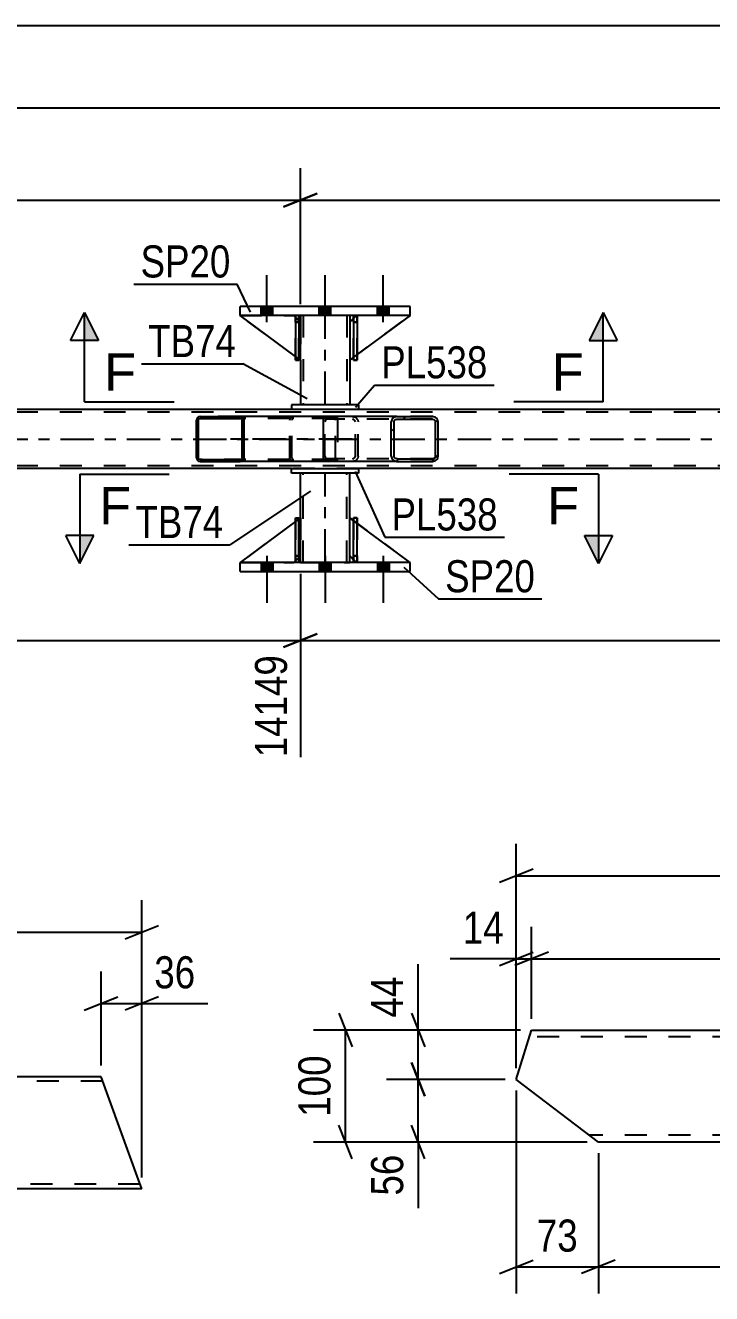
# Model space of a CAD drawing. Header units: millimetres. Extents: x 0 to 841, y 0 to 594.
# Drawn here: x 651.9 to 713.3, y 158.9 to 272.2 of the extents above; entities that cross this region are included whole.
import ezdxf

# ---------------------------------------------------------------- set-up
doc = ezdxf.new("R2010")
doc.units = ezdxf.units.MM
doc.linetypes.add('DXK_LINE_DOT2', pattern=[3.9198, 1.9599, -1.9599])
doc.linetypes.add('DXK_LINE_DOT3', pattern=[5.9187, 2.979, -0.9799, 0.9799, -0.9799])
doc.styles.add('Arial', font='ARIAL.TTF', dxfattribs={"height": 0.2})
doc.styles.add('Arial Narrow', font='ARIALN.TTF', dxfattribs={"height": 0.2})

# ---------------------------------------------------------------- blocks, each defined once
blk = doc.blocks.new('Part-318888822-3223 - 3092')
at = {"linetype": 'Continuous'}
h = blk.add_hatch(dxfattribs=at)
h.set_pattern_fill('', scale=0.7, style=0, pattern_type=0)
h.set_pattern_definition([(45, (671.4484, 237.091), (-1.57154, 1.57154), [])])
h.paths.add_polyline_path([(671.47, 236.97), (671.45, 237.09), (671.37, 237.19), (671.26, 237.26), (671.13, 237.29), (667.56, 237.29), (667.43, 237.26), (667.32, 237.19), (667.24, 237.09), (667.22, 236.97), (667.22, 233.61), (667.24, 233.49), (667.32, 233.38), (667.43, 233.31), (667.56, 233.29), (671.13, 233.29), (671.26, 233.31), (671.37, 233.38), (671.45, 233.49), (671.47, 233.61)])
h.paths.add_polyline_path([(671.29, 233.55), (671.25, 233.5), (671.2, 233.46), (671.13, 233.45), (667.56, 233.45), (667.49, 233.46), (667.44, 233.5), (667.4, 233.55), (667.39, 233.61), (667.39, 236.97), (667.4, 237.03), (667.44, 237.08), (667.49, 237.12), (667.56, 237.13), (671.13, 237.13), (671.2, 237.12), (671.25, 237.08), (671.29, 237.03), (671.3, 236.97), (671.3, 233.61)])
at = {"color": 2, "linetype": 'Continuous'}
for p, q in [((667.24, 237.09), (667.22, 236.97)), ((667.22, 233.61), (667.22, 236.97)), ((667.39, 236.97), (667.4, 237.03)), ((667.39, 233.61), (667.39, 236.97)), ((667.4, 237.03), (667.44, 237.08)), ((667.56, 237.29), (667.43, 237.26)), ((667.44, 237.08), (667.49, 237.12)), ((667.49, 237.12), (667.56, 237.13)), ((667.56, 237.29), (671.13, 237.29)), ((667.56, 237.13), (671.13, 237.13)), ((678.83, 237.29), (671.13, 237.29)), ((671.26, 237.26), (671.13, 237.29)), ((671.13, 237.13), (671.2, 237.12)), ((671.2, 237.12), (671.25, 237.08)), ((671.25, 237.08), (671.29, 237.03)), ((671.29, 237.03), (671.3, 236.97)), ((671.3, 233.61), (671.3, 236.97)), ((671.47, 236.97), (671.45, 237.09)), ((671.47, 233.61), (671.47, 236.97)), ((667.22, 233.61), (667.24, 233.49)), ((667.4, 233.55), (667.39, 233.61)), ((667.44, 233.5), (667.4, 233.55)), ((667.49, 233.46), (667.44, 233.5)), ((667.56, 233.45), (667.49, 233.46)), ((667.56, 233.45), (671.13, 233.45)), ((671.2, 233.46), (671.13, 233.45)), ((671.25, 233.5), (671.2, 233.46)), ((671.29, 233.55), (671.25, 233.5)), ((671.3, 233.61), (671.29, 233.55)), ((671.45, 233.49), (671.47, 233.61)), ((667.43, 233.31), (667.56, 233.29)), ((667.56, 233.29), (671.13, 233.29)), ((671.13, 233.29), (671.26, 233.31)), ((678.83, 233.29), (671.13, 233.29))]:
    blk.add_line(p, q, dxfattribs=at)
at = {"color": 7, "linetype": 'DXK_LINE_DOT2'}
for p, q in [((671.13, 237.29), (667.56, 237.29)), ((679.48, 237.13), (667.56, 237.13)), ((675.57, 236.97), (675.59, 237.09)), ((675.57, 233.61), (675.57, 236.97)), ((675.75, 237.03), (675.74, 236.97)), ((675.74, 233.61), (675.74, 236.97)), ((675.79, 237.08), (675.75, 237.03)), ((675.78, 237.26), (675.91, 237.29)), ((675.84, 237.12), (675.79, 237.08)), ((675.91, 237.13), (675.84, 237.12)), ((679.48, 237.29), (678.83, 237.29)), ((679.48, 237.29), (679.61, 237.26)), ((679.55, 237.12), (679.48, 237.13)), ((679.6, 237.08), (679.55, 237.12)), ((679.64, 237.03), (679.6, 237.08)), ((679.65, 236.97), (679.64, 237.03)), ((679.65, 233.61), (679.65, 236.97)), ((679.8, 237.09), (679.82, 236.97)), ((679.82, 236.97), (679.82, 233.61)), ((679.48, 233.45), (667.56, 233.45)), ((675.59, 233.49), (675.57, 233.61)), ((675.74, 233.61), (675.75, 233.55)), ((675.75, 233.55), (675.79, 233.5)), ((675.79, 233.5), (675.8, 233.49)), ((675.8, 233.49), (675.84, 233.46)), ((675.84, 233.46), (675.91, 233.45)), ((679.48, 233.45), (679.55, 233.46)), ((679.55, 233.46), (679.6, 233.5)), ((679.6, 233.5), (679.64, 233.55)), ((679.64, 233.55), (679.65, 233.61)), ((679.82, 233.61), (679.8, 233.49)), ((671.13, 233.29), (667.56, 233.29)), ((675.91, 233.29), (675.78, 233.31)), ((679.48, 233.29), (678.83, 233.29)), ((679.61, 233.31), (679.48, 233.29))]:
    blk.add_line(p, q, dxfattribs=at)
at = {"color": 7, "linetype": 'DXK_LINE_DOT3'}
blk.add_line((681.12, 235.29), (669.35, 235.29), dxfattribs=at)
at = {"color": 2, "linetype": 'Continuous'}
for centre, start, end in [((667.55, 236.95), 110.7583, 155.68), ((671.15, 236.95), 24.32, 69.2417), ((667.55, 233.62), 204.32, 249.2417), ((671.15, 233.62), 290.7583, 335.68)]:
    blk.add_arc(centre, 0.331, start, end, dxfattribs=at)
at = {"color": 7, "linetype": 'DXK_LINE_DOT2'}
for centre, start, end in [((675.89, 236.95), 110.7583, 155.6801), ((679.5, 236.95), 24.3199, 69.2417), ((675.89, 233.62), 204.3199, 249.2417), ((679.5, 233.62), 290.7583, 335.6801)]:
    blk.add_arc(centre, 0.331, start, end, dxfattribs=at)
blk = doc.blocks.new('Part-318888822-3252 - 3092')
at = {"linetype": 'Continuous'}
h = blk.add_hatch(dxfattribs=at)
h.set_pattern_fill('', scale=0.7, style=0, pattern_type=0)
h.set_pattern_definition([(45, (688.7807, 236.9922), (-1.57154, 1.57154), [])])
h.paths.add_polyline_path([(688.82, 236.81), (688.78, 236.99), (688.67, 237.15), (688.51, 237.25), (688.32, 237.29), (685.13, 237.29), (684.94, 237.25), (684.78, 237.15), (684.67, 236.99), (684.63, 236.81), (684.63, 233.77), (684.67, 233.58), (684.78, 233.43), (684.94, 233.33), (685.13, 233.29), (688.32, 233.29), (688.51, 233.33), (688.67, 233.43), (688.78, 233.58), (688.82, 233.77)])
h.paths.add_polyline_path([(688.55, 233.68), (688.49, 233.6), (688.41, 233.55), (688.32, 233.53), (685.13, 233.53), (685.04, 233.55), (684.95, 233.6), (684.9, 233.68), (684.88, 233.77), (684.88, 236.81), (684.9, 236.9), (684.95, 236.98), (685.04, 237.03), (685.13, 237.05), (688.32, 237.05), (688.41, 237.03), (688.49, 236.98), (688.55, 236.9), (688.57, 236.81), (688.57, 233.77)])
at = {"color": 2, "linetype": 'Continuous'}
for p, q in [((678.56, 236.81), (678.58, 236.99)), ((678.56, 233.77), (678.56, 236.81)), ((678.58, 236.99), (678.64, 237.15)), ((678.64, 237.15), (678.73, 237.25)), ((678.73, 237.25), (678.83, 237.29)), ((685.13, 237.29), (678.83, 237.29)), ((684.67, 236.99), (684.63, 236.81)), ((684.63, 233.77), (684.63, 236.81)), ((684.88, 236.81), (684.9, 236.9)), ((684.88, 233.77), (684.88, 236.81)), ((684.9, 236.9), (684.95, 236.98)), ((685.13, 237.29), (684.94, 237.25)), ((684.95, 236.98), (685.04, 237.03)), ((685.04, 237.03), (685.13, 237.05)), ((685.13, 237.29), (688.32, 237.29)), ((685.13, 237.05), (688.32, 237.05)), ((688.51, 237.25), (688.32, 237.29)), ((688.32, 237.05), (688.41, 237.03)), ((688.41, 237.03), (688.49, 236.98)), ((688.49, 236.98), (688.55, 236.9)), ((688.55, 236.9), (688.57, 236.81)), ((688.57, 233.77), (688.57, 236.81)), ((688.82, 236.81), (688.78, 236.99)), ((688.82, 233.77), (688.82, 236.81)), ((678.58, 233.58), (678.56, 233.77)), ((678.64, 233.43), (678.58, 233.58)), ((678.73, 233.33), (678.64, 233.43)), ((684.63, 233.77), (684.67, 233.58)), ((684.9, 233.68), (684.88, 233.77)), ((684.95, 233.6), (684.9, 233.68)), ((685.04, 233.55), (684.95, 233.6)), ((685.13, 233.53), (685.04, 233.55)), ((685.13, 233.53), (688.32, 233.53)), ((688.41, 233.55), (688.32, 233.53)), ((688.49, 233.6), (688.41, 233.55)), ((688.55, 233.68), (688.49, 233.6)), ((688.57, 233.77), (688.55, 233.68)), ((688.78, 233.58), (688.82, 233.77)), ((678.83, 233.29), (678.73, 233.33)), ((685.13, 233.29), (678.83, 233.29)), ((684.94, 233.33), (685.13, 233.29)), ((685.13, 233.29), (688.32, 233.29)), ((688.32, 233.29), (688.51, 233.33))]:
    blk.add_line(p, q, dxfattribs=at)
at = {"color": 7, "linetype": 'DXK_LINE_DOT2'}
for p, q in [((678.71, 236.9), (678.7, 236.81)), ((678.7, 233.77), (678.7, 236.81)), ((678.74, 236.98), (678.71, 236.9)), ((678.78, 237.03), (678.74, 236.98)), ((678.83, 237.05), (678.78, 237.03)), ((688.32, 237.05), (678.83, 237.05)), ((679.82, 237.05), (679.82, 237.29)), ((681.17, 237.29), (681.36, 237.25)), ((681.26, 237.03), (681.17, 237.05)), ((681.34, 236.98), (681.26, 237.03)), ((681.4, 236.9), (681.34, 236.98)), ((681.42, 236.81), (681.4, 236.9)), ((681.42, 233.77), (681.42, 236.81)), ((681.63, 236.99), (681.67, 236.81)), ((681.67, 233.77), (681.67, 236.81)), ((688.32, 237.29), (685.13, 237.29)), ((678.7, 233.77), (678.71, 233.68)), ((678.71, 233.68), (678.74, 233.6)), ((678.74, 233.6), (678.78, 233.55)), ((678.78, 233.55), (678.83, 233.53)), ((688.32, 233.53), (678.83, 233.53)), ((679.82, 233.29), (679.82, 233.53)), ((681.17, 233.53), (681.26, 233.55)), ((681.26, 233.55), (681.34, 233.6)), ((681.34, 233.6), (681.4, 233.68)), ((681.4, 233.68), (681.42, 233.77)), ((681.67, 233.77), (681.63, 233.58)), ((681.36, 233.33), (681.17, 233.29)), ((688.32, 233.29), (685.13, 233.29))]:
    blk.add_line(p, q, dxfattribs=at)
for centre, start, end in [((681.18, 236.79), 23.8495, 68.806), ((681.18, 233.78), 291.194, 336.1505)]:
    blk.add_arc(centre, 0.492, start, end, dxfattribs=at)
at = {"color": 2, "linetype": 'Continuous'}
for centre, start, end in [((685.12, 236.79), 111.1941, 156.1506), ((688.33, 236.79), 23.8494, 68.8059), ((685.12, 233.78), 203.8494, 248.8059), ((688.33, 233.78), 291.1941, 336.1506)]:
    blk.add_arc(centre, 0.492, start, end, dxfattribs=at)
blk = doc.blocks.new('Part-318888822-3204 - 3092')
at = {"color": 2, "linetype": 'Continuous'}
for p, q in [((676.51, 246.33), (676.51, 245.73)), ((680.91, 246.33), (680.91, 245.73)), ((676.51, 242.33), (676.51, 238.33)), ((680.91, 242.33), (680.91, 238.33))]:
    blk.add_line(p, q, dxfattribs=at)
at = {"color": 7, "linetype": 'DXK_LINE_DOT2'}
for p, q in [((680.91, 246.33), (676.51, 246.33)), ((676.75, 246.33), (676.75, 238.33)), ((680.67, 246.33), (680.67, 238.33)), ((676.51, 245.73), (676.51, 242.33)), ((680.91, 245.73), (680.91, 242.33)), ((680.91, 238.33), (676.51, 238.33))]:
    blk.add_line(p, q, dxfattribs=at)
at = {"color": 7, "linetype": 'DXK_LINE_DOT3'}
blk.add_line((678.71, 238.33), (678.71, 246.33), dxfattribs=at)
blk = doc.blocks.new('Part-318888822-3328 - 3092')
at = {"color": 7, "linetype": 'DXK_LINE_DOT2'}
for p, q in [((676.06, 228.25), (676.38, 228.25)), ((676.06, 224.85), (676.06, 228.25)), ((676.06, 228.25), (676.06, 224.25)), ((676.38, 228.25), (676.38, 224.85)), ((676.38, 224.25), (676.38, 228.15)), ((676.38, 224.85), (676.06, 224.85)), ((676.06, 224.25), (676.06, 224.85)), ((676.38, 224.85), (676.38, 224.25)), ((676.38, 224.25), (676.06, 224.25)), ((676.38, 224.25), (676.38, 224.25))]:
    blk.add_line(p, q, dxfattribs=at)
blk = doc.blocks.new('Part-318888822-3348 - 3092')
at = {"color": 2, "linetype": 'Continuous'}
for p, q in [((680.91, 224.85), (680.91, 228.25)), ((681.26, 227.99), (680.91, 228.25)), ((686.31, 224.25), (681.58, 227.75)), ((681.26, 224.49), (680.91, 224.85))]:
    blk.add_line(p, q, dxfattribs=at)
at = {"color": 7, "linetype": 'DXK_LINE_DOT2'}
for p, q in [((681.58, 227.75), (681.26, 227.99)), ((681.51, 224.25), (681.26, 224.49)), ((686.31, 224.25), (681.51, 224.25)), ((686.31, 224.25), (686.31, 224.25)), ((686.31, 224.25), (686.31, 224.25))]:
    blk.add_line(p, q, dxfattribs=at)
blk = doc.blocks.new('Part-318888822-3285 - 3092')
at = {"color": 7, "linetype": 'DXK_LINE_DOT2'}
for p, q in [((681.58, 228.25), (681.26, 228.25)), ((681.26, 224.85), (681.26, 228.25)), ((681.26, 228.25), (681.26, 224.25)), ((681.58, 228.25), (681.58, 224.85)), ((681.58, 224.25), (681.58, 228.25)), ((681.58, 224.85), (681.26, 224.85)), ((681.26, 224.25), (681.26, 224.85)), ((681.58, 224.85), (681.58, 224.25)), ((681.58, 224.25), (681.26, 224.25)), ((681.58, 224.25), (681.58, 224.25))]:
    blk.add_line(p, q, dxfattribs=at)
blk = doc.blocks.new('Part-318888822-3288 - 3092')
at = {"color": 2, "linetype": 'Continuous'}
for p, q in [((681.26, 246.08), (680.91, 245.73)), ((686.31, 246.33), (681.58, 242.83)), ((680.91, 245.73), (680.91, 242.33)), ((681.26, 242.59), (680.91, 242.33))]:
    blk.add_line(p, q, dxfattribs=at)
at = {"color": 7, "linetype": 'DXK_LINE_DOT2'}
for p, q in [((681.51, 246.33), (681.26, 246.08)), ((686.31, 246.33), (681.51, 246.33)), ((681.58, 242.83), (681.26, 242.59))]:
    blk.add_line(p, q, dxfattribs=at)
blk = doc.blocks.new('Part-318888822-3291 - 3092')
at = {"color": 7, "linetype": 'DXK_LINE_DOT2'}
for p, q in [((681.51, 246.33), (680.91, 245.73)), ((680.91, 242.33), (686.31, 246.33)), ((686.31, 246.33), (681.51, 246.33)), ((680.91, 245.73), (680.91, 242.33))]:
    blk.add_line(p, q, dxfattribs=at)
blk = doc.blocks.new('Part-318888822-3294 - 3092')
at = {"color": 2, "linetype": 'Continuous'}
for p, q in [((676.06, 242.66), (671.11, 246.33)), ((676.06, 246.17), (675.91, 246.33)), ((676.51, 245.73), (676.38, 245.85)), ((676.51, 245.73), (676.51, 245.73)), ((676.51, 242.33), (676.51, 245.73)), ((676.38, 242.42), (676.51, 242.33)), ((676.51, 242.33), (676.51, 242.33))]:
    blk.add_line(p, q, dxfattribs=at)
at = {"color": 7, "linetype": 'DXK_LINE_DOT2'}
for p, q in [((675.91, 246.33), (671.11, 246.33)), ((675.91, 246.33), (676.51, 245.73)), ((676.38, 245.85), (676.06, 246.17)), ((676.51, 245.73), (676.51, 242.33)), ((676.38, 242.42), (676.06, 242.66))]:
    blk.add_line(p, q, dxfattribs=at)
blk = doc.blocks.new('Part-318888822-3297 - 3092')
at = {"color": 7, "linetype": 'DXK_LINE_DOT2'}
for p, q in [((676.51, 242.33), (671.11, 246.33)), ((671.11, 246.33), (675.91, 246.33)), ((675.91, 246.33), (676.51, 245.73)), ((676.51, 245.73), (675.91, 246.33)), ((676.51, 245.73), (676.51, 242.33)), ((676.51, 245.73), (676.51, 245.73)), ((676.51, 245.73), (676.51, 242.33))]:
    blk.add_line(p, q, dxfattribs=at)
blk = doc.blocks.new('Part-318888822-3298 - 3092')
at = {"color": 2, "linetype": 'Continuous'}
for p, q in [((676.38, 246.33), (676.06, 246.33)), ((676.06, 246.33), (676.06, 242.33)), ((676.38, 246.33), (676.38, 246.33)), ((676.38, 246.33), (676.38, 242.33)), ((676.38, 242.33), (676.06, 242.33))]:
    blk.add_line(p, q, dxfattribs=at)
at = {"color": 7, "linetype": 'DXK_LINE_DOT2'}
for p, q in [((676.06, 245.73), (676.06, 246.33)), ((676.38, 245.73), (676.38, 246.33)), ((676.38, 246.33), (676.38, 246.33)), ((676.38, 245.73), (676.06, 245.73)), ((676.06, 245.73), (676.06, 242.33)), ((676.38, 242.33), (676.38, 245.73))]:
    blk.add_line(p, q, dxfattribs=at)
blk = doc.blocks.new('Part-318888822-3299 - 3092')
at = {"color": 2, "linetype": 'Continuous'}
for p, q in [((681.58, 246.33), (681.26, 246.33)), ((681.26, 246.33), (681.26, 242.33)), ((681.58, 246.33), (681.58, 246.33)), ((681.58, 246.33), (681.58, 242.33)), ((681.58, 242.33), (681.26, 242.33))]:
    blk.add_line(p, q, dxfattribs=at)
at = {"color": 7, "linetype": 'DXK_LINE_DOT2'}
for p, q in [((681.26, 245.73), (681.26, 246.33)), ((681.58, 245.73), (681.58, 246.33)), ((681.58, 246.33), (681.58, 246.33)), ((681.58, 245.73), (681.26, 245.73)), ((681.26, 245.73), (681.26, 242.33)), ((681.58, 242.33), (681.58, 245.73))]:
    blk.add_line(p, q, dxfattribs=at)
blk = doc.blocks.new('Part-318888822-3300 - 3092')
at = {"color": 7, "linetype": 'DXK_LINE_DOT2'}
for p, q in [((676.06, 245.73), (676.06, 246.33)), ((676.06, 246.33), (676.06, 246.33)), ((676.06, 246.33), (676.06, 242.33)), ((676.38, 246.33), (676.06, 246.33)), ((676.38, 245.73), (676.38, 246.33)), ((676.38, 242.33), (676.38, 246.33)), ((676.06, 242.33), (676.06, 245.73)), ((676.06, 245.73), (676.38, 245.73)), ((676.38, 245.73), (676.38, 242.33)), ((676.06, 242.33), (676.38, 242.33))]:
    blk.add_line(p, q, dxfattribs=at)
blk = doc.blocks.new('Part-318888822-3301 - 3092')
at = {"color": 7, "linetype": 'DXK_LINE_DOT2'}
for p, q in [((681.26, 245.73), (681.26, 246.33)), ((681.26, 246.33), (681.26, 246.33)), ((681.26, 246.33), (681.26, 242.33)), ((681.58, 246.33), (681.26, 246.33)), ((681.58, 245.73), (681.58, 246.33)), ((681.58, 242.33), (681.58, 246.33)), ((681.26, 242.33), (681.26, 245.73)), ((681.26, 245.73), (681.58, 245.73)), ((681.58, 245.73), (681.58, 242.33)), ((681.26, 242.33), (681.58, 242.33))]:
    blk.add_line(p, q, dxfattribs=at)
blk = doc.blocks.new('Part-318888822-3306 - 3092')
at = {"color": 2, "linetype": 'Continuous'}
for p, q in [((676.51, 228.25), (676.51, 232.25)), ((680.91, 228.25), (680.91, 232.25)), ((676.51, 224.25), (676.51, 224.85)), ((680.91, 224.25), (680.91, 224.85))]:
    blk.add_line(p, q, dxfattribs=at)
at = {"color": 7, "linetype": 'DXK_LINE_DOT2'}
for p, q in [((680.91, 232.25), (676.51, 232.25)), ((676.75, 224.25), (676.75, 232.25)), ((680.67, 224.25), (680.67, 232.25)), ((676.51, 224.85), (676.51, 228.25)), ((680.91, 224.85), (680.91, 228.25)), ((676.51, 224.25), (680.91, 224.25))]:
    blk.add_line(p, q, dxfattribs=at)
at = {"color": 7, "linetype": 'DXK_LINE_DOT3'}
blk.add_line((678.71, 224.25), (678.71, 232.25), dxfattribs=at)
blk = doc.blocks.new('Part-318888822-3311 - 3092')
at = {"color": 2, "linetype": 'Continuous'}
for p, q in [((675.71, 232.65), (681.71, 232.65)), ((675.71, 232.25), (675.71, 232.65)), ((681.71, 232.65), (681.71, 232.25)), ((681.71, 232.25), (675.71, 232.25))]:
    blk.add_line(p, q, dxfattribs=at)
blk = doc.blocks.new('Part-318888822-3316 - 3092')
at = {"color": 2, "linetype": 'Continuous'}
for p, q in [((681.71, 238.33), (675.71, 238.33)), ((675.71, 238.33), (675.71, 237.93)), ((681.71, 237.93), (675.71, 237.93)), ((681.71, 238.33), (681.71, 237.93))]:
    blk.add_line(p, q, dxfattribs=at)
blk = doc.blocks.new('Part-318888822-3319 - 3092')
at = {"color": 7, "linetype": 'DXK_LINE_DOT2'}
for p, q in [((680.91, 224.85), (680.91, 228.25)), ((680.91, 228.25), (686.31, 224.25)), ((681.51, 224.25), (680.91, 224.85)), ((686.31, 224.25), (681.51, 224.25))]:
    blk.add_line(p, q, dxfattribs=at)
blk = doc.blocks.new('Part-318888822-3322 - 3092')
at = {"color": 2, "linetype": 'Continuous'}
for p, q in [((676.06, 227.92), (671.11, 224.25)), ((676.51, 228.25), (676.38, 228.15)), ((676.51, 224.85), (676.51, 228.25)), ((676.06, 224.4), (675.91, 224.25)), ((676.51, 224.85), (676.38, 224.72)), ((676.51, 224.85), (676.51, 224.85))]:
    blk.add_line(p, q, dxfattribs=at)
at = {"color": 7, "linetype": 'DXK_LINE_DOT2'}
for p, q in [((676.38, 228.15), (676.06, 227.92)), ((676.51, 224.85), (676.51, 228.25)), ((676.51, 224.85), (675.91, 224.25)), ((676.38, 224.72), (676.06, 224.4)), ((671.11, 224.25), (675.91, 224.25))]:
    blk.add_line(p, q, dxfattribs=at)
blk = doc.blocks.new('Part-318888822-3325 - 3092')
at = {"color": 7, "linetype": 'DXK_LINE_DOT2'}
for p, q in [((676.51, 228.25), (671.11, 224.25)), ((676.51, 224.85), (676.51, 228.25)), ((676.51, 228.25), (676.51, 224.85)), ((675.91, 224.25), (676.51, 224.85)), ((676.51, 224.85), (675.91, 224.25)), ((676.51, 224.85), (676.51, 224.85)), ((671.11, 224.25), (675.91, 224.25))]:
    blk.add_line(p, q, dxfattribs=at)
blk = doc.blocks.new('Part-318888822-3326 - 3092')
at = {"color": 2, "linetype": 'Continuous'}
for p, q in [((676.06, 224.25), (676.06, 228.25)), ((676.06, 228.25), (676.38, 228.25)), ((676.38, 224.25), (676.38, 228.25)), ((676.06, 224.25), (676.06, 224.25)), ((676.38, 224.25), (676.06, 224.25))]:
    blk.add_line(p, q, dxfattribs=at)
at = {"color": 7, "linetype": 'DXK_LINE_DOT2'}
for p, q in [((676.06, 228.25), (676.06, 224.85)), ((676.38, 224.85), (676.38, 228.25)), ((676.06, 224.85), (676.06, 224.25)), ((676.06, 224.85), (676.38, 224.85)), ((676.38, 224.25), (676.38, 224.85)), ((676.38, 224.25), (676.38, 224.25))]:
    blk.add_line(p, q, dxfattribs=at)
blk = doc.blocks.new('Part-318888822-3327 - 3092')
at = {"color": 2, "linetype": 'Continuous'}
for p, q in [((681.26, 224.25), (681.26, 228.25)), ((681.26, 228.25), (681.58, 228.25)), ((681.58, 224.25), (681.58, 228.25)), ((681.26, 224.25), (681.26, 224.25)), ((681.58, 224.25), (681.26, 224.25))]:
    blk.add_line(p, q, dxfattribs=at)
at = {"color": 7, "linetype": 'DXK_LINE_DOT2'}
for p, q in [((681.26, 228.25), (681.26, 224.85)), ((681.58, 224.85), (681.58, 228.25)), ((681.26, 224.85), (681.26, 224.25)), ((681.26, 224.85), (681.58, 224.85)), ((681.58, 224.25), (681.58, 224.85)), ((681.58, 224.25), (681.58, 224.25))]:
    blk.add_line(p, q, dxfattribs=at)
blk = doc.blocks.new('Part-318888822-3333 - 3092')
at = {"color": 2, "linetype": 'Continuous'}
for p, q in [((675.71, 237.93), (511.44, 237.93)), ((774.56, 237.93), (681.71, 237.93)), ((675.71, 232.65), (511.44, 232.65)), ((774.56, 232.65), (681.71, 232.65))]:
    blk.add_line(p, q, dxfattribs=at)
at = {"color": 7, "linetype": 'DXK_LINE_DOT2'}
for p, q in [((681.71, 237.93), (675.71, 237.93)), ((774.56, 237.69), (110.21, 237.69)), ((774.56, 232.89), (110.21, 232.89)), ((681.71, 232.65), (675.71, 232.65))]:
    blk.add_line(p, q, dxfattribs=at)
at = {"color": 7, "linetype": 'DXK_LINE_DOT3'}
blk.add_line((110.55, 235.29), (774.56, 235.29), dxfattribs=at)
blk = doc.blocks.new('Part-318888822-3340 - 3092')
at = {"color": 2, "linetype": 'Continuous'}
for p, q in [((671.11, 246.33), (671.11, 247.13)), ((686.31, 247.13), (671.11, 247.13)), ((686.31, 246.33), (686.31, 247.13)), ((686.31, 246.33), (671.11, 246.33))]:
    blk.add_line(p, q, dxfattribs=at)
at = {"color": 7, "linetype": 'DXK_LINE_DOT2'}
for p, q in [((671.11, 246.33), (671.11, 247.13)), ((686.31, 246.33), (686.31, 247.13))]:
    blk.add_line(p, q, dxfattribs=at)
blk = doc.blocks.new('Part-318888822-3345 - 3092')
at = {"color": 2, "linetype": 'Continuous'}
for p, q in [((671.11, 223.45), (671.11, 224.25)), ((686.31, 224.25), (671.11, 224.25)), ((671.11, 223.45), (686.31, 223.45)), ((686.31, 223.45), (686.31, 224.25))]:
    blk.add_line(p, q, dxfattribs=at)
at = {"color": 7, "linetype": 'DXK_LINE_DOT2'}
for p, q in [((671.11, 223.45), (671.11, 224.25)), ((686.31, 223.45), (686.31, 224.25))]:
    blk.add_line(p, q, dxfattribs=at)
blk = doc.blocks.new('Bolt-318888822-3367 - 3092')
at = {"linetype": 'Continuous'}
for points in [[(674.03, 224.25), (672.99, 224.25), (672.99, 223.45), (674.03, 223.45)], [(674.03, 224.25), (672.99, 224.25), (672.99, 223.45), (674.03, 223.45)], [(674.03, 224.25), (672.99, 224.25), (672.99, 223.45), (674.03, 223.45)], [(679.23, 224.25), (678.19, 224.25), (678.19, 223.45), (679.23, 223.45)], [(679.23, 224.25), (678.19, 224.25), (678.19, 223.45), (679.23, 223.45)], [(684.43, 224.25), (683.39, 224.25), (683.39, 223.45), (684.43, 223.45)], [(684.43, 224.25), (683.39, 224.25), (683.39, 223.45), (684.43, 223.45)], [(684.43, 224.25), (683.39, 224.25), (683.39, 223.45), (684.43, 223.45)]]:
    blk.add_hatch(color=1, dxfattribs=at).paths.add_polyline_path(points)
at = {"color": 1, "linetype": 'Continuous'}
for p, q in [((673.51, 224.85), (673.51, 220.65)), ((673.51, 224.85), (673.51, 220.65)), ((673.51, 224.85), (673.51, 220.65)), ((678.71, 224.85), (678.71, 220.65)), ((678.71, 224.85), (678.71, 220.65)), ((683.91, 224.85), (683.91, 220.65)), ((683.91, 224.85), (683.91, 220.65)), ((683.91, 224.85), (683.91, 220.65)), ((672.99, 224.25), (672.99, 223.45)), ((672.99, 224.25), (672.99, 223.45)), ((672.99, 224.25), (672.99, 223.45)), ((674.03, 224.25), (674.03, 223.45)), ((674.03, 224.25), (674.03, 223.45)), ((674.03, 224.25), (674.03, 223.45)), ((678.19, 224.25), (678.19, 223.45)), ((678.19, 224.25), (678.19, 223.45)), ((679.23, 224.25), (679.23, 223.45)), ((679.23, 224.25), (679.23, 223.45)), ((683.39, 224.25), (683.39, 223.45)), ((683.39, 224.25), (683.39, 223.45)), ((683.39, 224.25), (683.39, 223.45)), ((684.43, 224.25), (684.43, 223.45)), ((684.43, 224.25), (684.43, 223.45)), ((684.43, 224.25), (684.43, 223.45))]:
    blk.add_line(p, q, dxfattribs=at)
blk = doc.blocks.new('Bolt-318888822-3368 - 3092')
at = {"linetype": 'Continuous'}
for points in [[(672.99, 246.33), (674.03, 246.33), (674.03, 247.13), (672.99, 247.13)], [(672.99, 246.33), (674.03, 246.33), (674.03, 247.13), (672.99, 247.13)], [(672.99, 246.33), (674.03, 246.33), (674.03, 247.13), (672.99, 247.13)], [(678.19, 246.33), (679.23, 246.33), (679.23, 247.13), (678.19, 247.13)], [(678.19, 246.33), (679.23, 246.33), (679.23, 247.13), (678.19, 247.13)], [(683.39, 246.33), (684.43, 246.33), (684.43, 247.13), (683.39, 247.13)], [(683.39, 246.33), (684.43, 246.33), (684.43, 247.13), (683.39, 247.13)], [(683.39, 246.33), (684.43, 246.33), (684.43, 247.13), (683.39, 247.13)]]:
    blk.add_hatch(color=1, dxfattribs=at).paths.add_polyline_path(points)
at = {"color": 1, "linetype": 'Continuous'}
for p, q in [((673.51, 245.73), (673.51, 249.93)), ((673.51, 245.73), (673.51, 249.93)), ((673.51, 245.73), (673.51, 249.93)), ((678.71, 245.73), (678.71, 249.93)), ((678.71, 245.73), (678.71, 249.93)), ((683.91, 245.73), (683.91, 249.93)), ((683.91, 245.73), (683.91, 249.93)), ((683.91, 245.73), (683.91, 249.93)), ((672.99, 246.33), (672.99, 247.13)), ((672.99, 246.33), (672.99, 247.13)), ((672.99, 246.33), (672.99, 247.13)), ((674.03, 246.33), (674.03, 247.13)), ((674.03, 246.33), (674.03, 247.13)), ((674.03, 246.33), (674.03, 247.13)), ((678.19, 246.33), (678.19, 247.13)), ((678.19, 246.33), (678.19, 247.13)), ((679.23, 246.33), (679.23, 247.13)), ((679.23, 246.33), (679.23, 247.13)), ((683.39, 246.33), (683.39, 247.13)), ((683.39, 246.33), (683.39, 247.13)), ((683.39, 246.33), (683.39, 247.13)), ((684.43, 246.33), (684.43, 247.13)), ((684.43, 246.33), (684.43, 247.13)), ((684.43, 246.33), (684.43, 247.13))]:
    blk.add_line(p, q, dxfattribs=at)
blk = doc.blocks.new('Part-318888822-1728 - 1712')
at = {"color": 2, "linetype": 'Continuous'}
for p, q in [((634.59, 178.32), (606.95, 178.32)), ((610.59, 168.32), (606.95, 178.32)), ((658.69, 178.32), (634.69, 178.32)), ((662.04, 169.12), (658.69, 178.32)), ((662.33, 168.32), (662.04, 169.12)), ((634.59, 168.32), (610.59, 168.32)), ((662.33, 168.32), (634.69, 168.32))]:
    blk.add_line(p, q, dxfattribs=at)
at = {"color": 7, "linetype": 'DXK_LINE_DOT2'}
for p, q in [((634.59, 177.92), (607.09, 177.92)), ((658.83, 177.92), (634.69, 177.92)), ((634.59, 168.72), (610.44, 168.72)), ((610.5, 168.55), (610.59, 168.32)), ((662.18, 168.72), (634.69, 168.72)), ((662.3, 168.38), (662.24, 168.55)), ((662.33, 168.32), (662.3, 168.38))]:
    blk.add_line(p, q, dxfattribs=at)
blk = doc.blocks.new('Part-318888822-22842 - 22841')
at = {"color": 2, "linetype": 'Continuous'}
for p, q in [((695.8, 178.08), (697.17, 182.49)), ((697.17, 182.49), (723.14, 182.49)), ((723.24, 182.49), (743.24, 182.49)), ((743.24, 182.49), (749.53, 177.7)), ((703.14, 172.49), (695.8, 178.08)), ((749.53, 177.7), (747.91, 172.49)), ((723.14, 172.49), (703.14, 172.49)), ((747.91, 172.49), (723.24, 172.49))]:
    blk.add_line(p, q, dxfattribs=at)
at = {"color": 7, "linetype": 'DXK_LINE_DOT2'}
for p, q in [((723.14, 181.89), (696.99, 181.89)), ((744.03, 181.89), (723.24, 181.89)), ((703.14, 172.49), (702.13, 173.26)), ((723.14, 173.09), (702.36, 173.09)), ((748.09, 173.09), (723.24, 173.09))]:
    blk.add_line(p, q, dxfattribs=at)
blk = doc.blocks.new('StraightDimension-318888822-21139 - 3092')
at = {"color": 7, "linetype": 'Continuous'}
for p, q in [((676.51, 247.33), (676.51, 259.48)), ((675.01, 256.03), (678.01, 257.23)), ((506.24, 256.63), (676.51, 256.63))]:
    blk.add_line(p, q, dxfattribs=at)
blk = doc.blocks.new('StraightDimension-318888822-21138 - 3092')
at = {"color": 7, "linetype": 'Continuous'}
for p, q in [((676.51, 247.33), (676.51, 259.48)), ((784.78, 238.93), (784.78, 259.48)), ((678.01, 257.23), (675.01, 256.03)), ((783.28, 256.03), (786.28, 257.23)), ((676.51, 256.63), (784.78, 256.63))]:
    blk.add_line(p, q, dxfattribs=at)
at = {"color": 0}
blk.add_wipeout([(734.9, 257.38), (734.9, 261.58), (726.39, 261.58), (726.39, 257.38)], dxfattribs=at)
at = {"color": 3, "style": 'Arial Narrow'}
blk.add_text('3895', height=2.863, dxfattribs=at).set_placement((726.99, 257.98))
blk = doc.blocks.new('StraightDimension-318888822-3442 - 3092')
at = {"color": 7, "linetype": 'Continuous'}
blk.add_line((108.91, 272.24), (785.42, 272.24), dxfattribs=at)
blk = doc.blocks.new('StraightDimension-318888822-15617 - 3092')
at = {"color": 7, "linetype": 'Continuous'}
blk.add_line((109.54, 264.87), (784.78, 264.87), dxfattribs=at)
blk = doc.blocks.new('StraightDimension-318888822-21178 - 3092')
at = {"color": 7, "linetype": 'Continuous'}
for p, q in [((784.78, 231.65), (784.78, 206.86)), ((676.51, 223.25), (676.51, 206.86)), ((678.01, 217.9), (675.01, 216.7)), ((783.28, 216.7), (786.28, 217.9)), ((676.51, 217.3), (784.78, 217.3))]:
    blk.add_line(p, q, dxfattribs=at)
at = {"color": 0}
blk.add_wipeout([(734.9, 218.05), (734.9, 222.25), (726.39, 222.25), (726.39, 218.05)], dxfattribs=at)
at = {"color": 3, "style": 'Arial Narrow'}
blk.add_text('3895', height=2.863, dxfattribs=at).set_placement((726.99, 218.65))
at = {"color": 0, "linetype": 'Continuous'}
blk.add_wipeout([(784.18, 216.6), (779.98, 216.6), (779.98, 206.26), (784.18, 206.26)], dxfattribs=at)
at = {"color": 3, "linetype": 'Continuous', "style": 'Arial Narrow'}
blk.add_text('18044', height=2.863, rotation=90.0002, dxfattribs=at).set_placement((783.58, 206.86))
blk = doc.blocks.new('StraightDimension-318888822-21179 - 3092')
at = {"color": 7, "linetype": 'Continuous'}
for p, q in [((676.51, 223.25), (676.51, 206.86)), ((675.01, 216.7), (678.01, 217.9)), ((506.24, 217.3), (676.51, 217.3))]:
    blk.add_line(p, q, dxfattribs=at)
at = {"color": 0, "linetype": 'Continuous'}
blk.add_wipeout([(675.91, 216.6), (671.71, 216.6), (671.71, 206.26), (675.91, 206.26)], dxfattribs=at)
at = {"color": 3, "linetype": 'Continuous', "style": 'Arial Narrow'}
blk.add_text('14149', height=2.863, rotation=90.0002, dxfattribs=at).set_placement((675.31, 206.86))
blk = doc.blocks.new('StraightDimension-318888822-1759 - 1712')
at = {"color": 7, "linetype": 'Continuous'}
for p, q in [((658.69, 179.32), (658.69, 187.72)), ((662.33, 169.32), (662.33, 187.72)), ((657.19, 184.27), (660.19, 185.47)), ((658.69, 184.87), (662.33, 184.87)), ((663.83, 185.47), (660.83, 184.27)), ((662.33, 184.87), (668.23, 184.87)), ((662.33, 184.87), (668.23, 184.87))]:
    blk.add_line(p, q, dxfattribs=at)
at = {"color": 0}
blk.add_wipeout([(667.71, 185.62), (667.71, 189.82), (662.85, 189.82), (662.85, 185.62)], dxfattribs=at)
at = {"color": 3, "style": 'Arial Narrow'}
blk.add_text('36', height=2.863, dxfattribs=at).set_placement((663.45, 186.22))
blk = doc.blocks.new('StraightDimension-318888822-1774 - 1712')
at = {"color": 7, "linetype": 'Continuous'}
for p, q in [((606.95, 179.32), (606.95, 194.09)), ((662.33, 169.32), (662.33, 194.09)), ((608.45, 191.84), (605.45, 190.64)), ((660.83, 190.64), (663.83, 191.84)), ((606.95, 191.24), (662.33, 191.24))]:
    blk.add_line(p, q, dxfattribs=at)
at = {"color": 0}
blk.add_wipeout([(638.89, 191.99), (638.89, 196.19), (630.38, 196.19), (630.38, 191.99)], dxfattribs=at)
at = {"color": 3, "style": 'Arial Narrow'}
blk.add_text('3227', height=2.863, dxfattribs=at).set_placement((630.98, 192.59))
blk = doc.blocks.new('StraightDimension-318888822-22848 - 22841')
at = {"color": 7, "linetype": 'Continuous'}
for p, q in [((695.8, 179.08), (695.8, 199.12)), ((749.53, 178.7), (749.53, 199.12)), ((697.3, 196.87), (694.3, 195.67)), ((695.8, 196.27), (749.53, 196.27)), ((748.03, 195.67), (751.03, 196.87))]:
    blk.add_line(p, q, dxfattribs=at)
at = {"color": 0}
blk.add_wipeout([(726.92, 197.02), (726.92, 201.22), (718.41, 201.22), (718.41, 197.02)], dxfattribs=at)
at = {"color": 3, "style": 'Arial Narrow'}
blk.add_text('3140', height=2.863, dxfattribs=at).set_placement((719.01, 197.62))
blk = doc.blocks.new('StraightDimension-318888822-22899 - 22841')
at = {"color": 7, "linetype": 'Continuous'}
for p, q in [((703.14, 171.49), (703.14, 158.95)), ((747.91, 171.49), (747.91, 158.95)), ((704.64, 161.95), (701.64, 160.75)), ((703.14, 161.35), (747.91, 161.35)), ((746.41, 160.75), (749.41, 161.95))]:
    blk.add_line(p, q, dxfattribs=at)
at = {"color": 0}
blk.add_wipeout([(729.78, 162.1), (729.78, 166.3), (721.27, 166.3), (721.27, 162.1)], dxfattribs=at)
at = {"color": 3, "style": 'Arial Narrow'}
blk.add_text('3050', height=2.863, dxfattribs=at).set_placement((721.87, 162.7))
blk = doc.blocks.new('StraightDimension-318888822-22900 - 22841')
at = {"color": 7, "linetype": 'Continuous'}
for p, q in [((695.8, 177.08), (695.8, 158.95)), ((703.14, 171.49), (703.14, 158.95)), ((694.3, 160.75), (697.3, 161.95)), ((695.8, 161.35), (703.14, 161.35)), ((704.64, 161.95), (701.64, 160.75))]:
    blk.add_line(p, q, dxfattribs=at)
at = {"color": 0}
blk.add_wipeout([(701.9, 162.1), (701.9, 166.3), (697.04, 166.3), (697.04, 162.1)], dxfattribs=at)
at = {"color": 3, "style": 'Arial Narrow'}
blk.add_text('73', height=2.863, dxfattribs=at).set_placement((697.64, 162.7))
blk = doc.blocks.new('StraightDimension-318888822-22860 - 22841')
at = {"color": 7, "linetype": 'Continuous'}
for p, q in [((697.17, 183.49), (697.17, 191.71)), ((743.24, 183.49), (743.24, 191.71)), ((698.67, 189.46), (695.67, 188.26)), ((741.74, 188.26), (744.74, 189.46)), ((697.17, 188.86), (743.24, 188.86))]:
    blk.add_line(p, q, dxfattribs=at)
at = {"color": 0}
blk.add_wipeout([(724.47, 189.61), (724.47, 193.81), (715.95, 193.81), (715.95, 189.61)], dxfattribs=at)
at = {"color": 3, "style": 'Arial Narrow'}
blk.add_text('3063', height=2.863, dxfattribs=at).set_placement((716.55, 190.21))
blk = doc.blocks.new('StraightDimension-318888822-22861 - 22841')
at = {"color": 7, "linetype": 'Continuous'}
for p, q in [((695.8, 179.08), (695.8, 191.71)), ((697.17, 183.49), (697.17, 191.71)), ((694.3, 188.26), (697.3, 189.46)), ((698.67, 189.46), (695.67, 188.26)), ((695.8, 188.86), (689.89, 188.86)), ((695.8, 188.86), (689.89, 188.86)), ((695.8, 188.86), (697.17, 188.86))]:
    blk.add_line(p, q, dxfattribs=at)
at = {"color": 0}
blk.add_wipeout([(695.28, 189.61), (695.28, 193.81), (690.42, 193.81), (690.42, 189.61)], dxfattribs=at)
at = {"color": 3, "style": 'Arial Narrow'}
blk.add_text('14', height=2.863, dxfattribs=at).set_placement((691.02, 190.21))
blk = doc.blocks.new('StraightDimension-318888822-22957 - 22841')
at = {"color": 7, "linetype": 'Continuous'}
for p, q in [((687.04, 182.49), (687.04, 188.39)), ((687.04, 182.49), (687.04, 188.39)), ((686.44, 183.99), (687.64, 180.99)), ((696.17, 182.49), (684.19, 182.49)), ((687.04, 178.08), (687.04, 182.49)), ((687.64, 176.58), (686.44, 179.58)), ((694.8, 178.08), (684.19, 178.08))]:
    blk.add_line(p, q, dxfattribs=at)
at = {"color": 0}
blk.add_wipeout([(686.29, 187.87), (682.09, 187.87), (682.09, 183.01), (686.29, 183.01)], dxfattribs=at)
at = {"color": 3, "style": 'Arial Narrow'}
blk.add_text('44', height=2.863, rotation=90.0002, dxfattribs=at).set_placement((685.69, 183.61))
blk = doc.blocks.new('StraightDimension-318888822-22958 - 22841')
at = {"color": 7, "linetype": 'Continuous'}
for p, q in [((686.44, 179.58), (687.64, 176.58)), ((694.8, 178.08), (684.19, 178.08)), ((687.04, 172.49), (687.04, 178.08)), ((687.64, 170.99), (686.44, 173.99)), ((702.14, 172.49), (684.19, 172.49)), ((687.04, 172.49), (687.04, 166.58)), ((687.04, 172.49), (687.04, 166.58))]:
    blk.add_line(p, q, dxfattribs=at)
at = {"color": 0}
blk.add_wipeout([(686.29, 171.96), (682.09, 171.96), (682.09, 167.11), (686.29, 167.11)], dxfattribs=at)
at = {"color": 3, "style": 'Arial Narrow'}
blk.add_text('56', height=2.863, rotation=90.0002, dxfattribs=at).set_placement((685.69, 167.71))
blk = doc.blocks.new('StraightDimension-318888822-23001 - 22841')
at = {"color": 7, "linetype": 'Continuous'}
for p, q in [((679.94, 183.99), (681.14, 180.99)), ((696.17, 182.49), (677.69, 182.49)), ((680.54, 172.49), (680.54, 182.49)), ((681.14, 170.99), (679.94, 173.99)), ((702.14, 172.49), (677.69, 172.49))]:
    blk.add_line(p, q, dxfattribs=at)
at = {"color": 0}
blk.add_wipeout([(679.79, 180.83), (675.59, 180.83), (675.59, 174.15), (679.79, 174.15)], dxfattribs=at)
at = {"color": 3, "style": 'Arial Narrow'}
blk.add_text('100', height=2.863, rotation=90.0002, dxfattribs=at).set_placement((679.19, 174.75))
blk = doc.blocks.new('Mark-318888822-3336 - 3092')
at = {"color": 30, "linetype": 'Continuous'}
for p in [(661.62, 249.12), (672.05, 246.61)]:
    blk.add_line(p, (670.86, 249.12), dxfattribs=at)
at = {"color": 0}
blk.add_wipeout([(670.26, 249.72), (670.26, 252.72), (662.22, 252.72), (662.22, 249.72)], dxfattribs=at)
blk.add_wipeout([(670.26, 249.72), (670.26, 252.72), (662.22, 252.72), (662.22, 249.72)], dxfattribs=at)
at = {"color": 3, "style": 'Arial Narrow'}
blk.add_text('SP20', height=2.863, dxfattribs=at).set_placement((662.22, 249.72))
blk = doc.blocks.new('Mark-318888822-3200 - 3092')
at = {"color": 30, "linetype": 'Continuous'}
for p in [(662.3, 242.01), (677.1, 238.88)]:
    blk.add_line(p, (671.35, 242.01), dxfattribs=at)
at = {"color": 0}
blk.add_wipeout([(670.75, 242.61), (670.75, 245.61), (662.9, 245.61), (662.9, 242.61)], dxfattribs=at)
blk.add_wipeout([(670.75, 242.61), (670.75, 245.61), (662.9, 245.61), (662.9, 242.61)], dxfattribs=at)
at = {"color": 3, "style": 'Arial Narrow'}
blk.add_text('TB74', height=2.863, dxfattribs=at).set_placement((662.9, 242.61))
blk = doc.blocks.new('Mark-318888822-3302 - 3092')
at = {"color": 30, "linetype": 'Continuous'}
for p in [(677.4, 230.64), (661.16, 225.84)]:
    blk.add_line(p, (670.21, 225.84), dxfattribs=at)
at = {"color": 0}
blk.add_wipeout([(669.61, 226.44), (669.61, 229.44), (661.76, 229.44), (661.76, 226.44)], dxfattribs=at)
blk.add_wipeout([(669.61, 226.44), (669.61, 229.44), (661.76, 229.44), (661.76, 226.44)], dxfattribs=at)
at = {"color": 3, "style": 'Arial Narrow'}
blk.add_text('TB74', height=2.863, dxfattribs=at).set_placement((661.76, 226.44))
blk = doc.blocks.new('Mark-318888822-3307 - 3092')
at = {"color": 30, "linetype": 'Continuous'}
for p, q in [((681.39, 232.38), (684.05, 226.52)), ((684.05, 226.52), (694.75, 226.52))]:
    blk.add_line(p, q, dxfattribs=at)
at = {"color": 0}
blk.add_wipeout([(694.15, 227.12), (694.15, 230.12), (684.65, 230.12), (684.65, 227.12)], dxfattribs=at)
blk.add_wipeout([(694.15, 227.12), (694.15, 230.12), (684.65, 230.12), (684.65, 227.12)], dxfattribs=at)
at = {"color": 3, "style": 'Arial Narrow'}
blk.add_text('PL538', height=2.863, dxfattribs=at).set_placement((684.65, 227.12))
blk = doc.blocks.new('Mark-318888822-3312 - 3092')
at = {"color": 30, "linetype": 'Continuous'}
for p, q in [((681.43, 238.13), (683.13, 240.11)), ((683.13, 240.11), (693.84, 240.11))]:
    blk.add_line(p, q, dxfattribs=at)
at = {"color": 0}
blk.add_wipeout([(693.24, 240.71), (693.24, 243.71), (683.73, 243.71), (683.73, 240.71)], dxfattribs=at)
blk.add_wipeout([(693.24, 240.71), (693.24, 243.71), (683.73, 243.71), (683.73, 240.71)], dxfattribs=at)
at = {"color": 3, "style": 'Arial Narrow'}
blk.add_text('PL538', height=2.863, dxfattribs=at).set_placement((683.73, 240.71))
blk = doc.blocks.new('Mark-318888822-3341 - 3092')
at = {"color": 30, "linetype": 'Continuous'}
for p, q in [((685.75, 223.83), (688.84, 221)), ((688.84, 221), (698.08, 221))]:
    blk.add_line(p, q, dxfattribs=at)
at = {"color": 0}
blk.add_wipeout([(697.48, 221.6), (697.48, 224.6), (689.44, 224.6), (689.44, 221.6)], dxfattribs=at)
blk.add_wipeout([(697.48, 221.6), (697.48, 224.6), (689.44, 224.6), (689.44, 221.6)], dxfattribs=at)
at = {"color": 3, "style": 'Arial Narrow'}
blk.add_text('SP20', height=2.863, dxfattribs=at).set_placement((689.44, 221.6))
blk = doc.blocks.new('SectionMark-318888822-3604 - 3092')
at = {"linetype": 'Continuous'}
for points in [[(656.78, 226.66), (658.03, 226.66), (656.78, 224.16)], [(701.91, 226.66), (703.16, 226.66), (703.16, 224.16)]]:
    blk.add_hatch(color=6, dxfattribs=at).paths.add_polyline_path(points)
at = {"color": 6, "linetype": 'Continuous'}
for p, q in [((656.78, 232.16), (664.78, 232.16)), ((656.78, 232.16), (656.78, 224.16)), ((703.16, 232.16), (695.16, 232.16)), ((703.16, 232.16), (703.16, 224.16)), ((656.78, 224.16), (655.53, 226.66)), ((658.03, 226.66), (655.53, 226.66)), ((656.78, 224.16), (658.03, 226.66)), ((701.91, 226.66), (704.41, 226.66)), ((703.16, 224.16), (701.91, 226.66)), ((704.41, 226.66), (703.16, 224.16))]:
    blk.add_line(p, q, dxfattribs=at)
at = {"color": 0, "linetype": 'Continuous'}
for points in [[(661.39, 227.66), (661.39, 231.16), (658.53, 231.16), (658.53, 227.66)], [(701.41, 227.66), (701.41, 231.16), (698.56, 231.16), (698.56, 227.66)]]:
    blk.add_wipeout(points, dxfattribs=at)
at = {"color": 3, "linetype": 'Continuous', "style": 'Arial'}
for p in [(658.53, 227.66), (698.56, 227.66)]:
    blk.add_text('F', height=3.34, dxfattribs=at).set_placement(p)
blk = doc.blocks.new('SectionMark-318888822-3608 - 3092')
at = {"linetype": 'Continuous'}
for points in [[(658.47, 244.1), (657.22, 244.1), (657.22, 246.6)], [(703.57, 244.1), (702.32, 244.1), (703.57, 246.6)]]:
    blk.add_hatch(color=6, dxfattribs=at).paths.add_polyline_path(points)
at = {"color": 6, "linetype": 'Continuous'}
for p, q in [((655.97, 244.1), (657.22, 246.6)), ((657.22, 238.6), (657.22, 246.6)), ((657.22, 246.6), (658.47, 244.1)), ((703.57, 246.6), (702.32, 244.1)), ((703.57, 238.6), (703.57, 246.6)), ((703.57, 246.6), (704.82, 244.1)), ((658.47, 244.1), (655.97, 244.1)), ((702.32, 244.1), (704.82, 244.1)), ((657.22, 238.6), (665.22, 238.6)), ((703.57, 238.6), (695.57, 238.6))]:
    blk.add_line(p, q, dxfattribs=at)
at = {"color": 0, "linetype": 'Continuous'}
for points in [[(661.82, 239.6), (661.82, 243.1), (658.97, 243.1), (658.97, 239.6)], [(701.82, 239.6), (701.82, 243.1), (698.97, 243.1), (698.97, 239.6)]]:
    blk.add_wipeout(points, dxfattribs=at)
at = {"color": 3, "linetype": 'Continuous', "style": 'Arial'}
for p in [(658.97, 239.6), (698.97, 239.6)]:
    blk.add_text('F', height=3.34, dxfattribs=at).set_placement(p)

msp = doc.modelspace()

# ---------------------------------------------------------------- block references
for name in ['Bolt-318888822-3368 - 3092', 'Part-318888822-3340 - 3092', 'Part-318888822-3294 - 3092', 'Part-318888822-3297 - 3092', 'Part-318888822-3298 - 3092', 'Part-318888822-3300 - 3092', 'Part-318888822-3204 - 3092', 'Part-318888822-3288 - 3092', 'Part-318888822-3291 - 3092', 'Part-318888822-3299 - 3092', 'Part-318888822-3301 - 3092', 'Part-318888822-3333 - 3092', 'Part-318888822-3316 - 3092', 'Part-318888822-3223 - 3092', 'Part-318888822-3252 - 3092', 'Part-318888822-3311 - 3092', 'Part-318888822-3306 - 3092', 'Part-318888822-3322 - 3092', 'Part-318888822-3325 - 3092', 'Part-318888822-3328 - 3092', 'Part-318888822-3326 - 3092', 'Part-318888822-3348 - 3092', 'Part-318888822-3319 - 3092', 'Part-318888822-3285 - 3092', 'Part-318888822-3327 - 3092', 'Bolt-318888822-3367 - 3092', 'Part-318888822-3345 - 3092', 'Part-318888822-22842 - 22841', 'Part-318888822-1728 - 1712', 'StraightDimension-318888822-22899 - 22841']:
    msp.add_blockref(name, (0, 0))

# ---------------------------------------------------------------- next in the draw order: block references
for name in ['StraightDimension-318888822-21139 - 3092', 'StraightDimension-318888822-21178 - 3092', 'StraightDimension-318888822-22848 - 22841', 'StraightDimension-318888822-1759 - 1712', 'StraightDimension-318888822-22900 - 22841']:
    msp.add_blockref(name, (0, 0))

# ---------------------------------------------------------------- next in the draw order: block references
for name in ['StraightDimension-318888822-21138 - 3092', 'Mark-318888822-3307 - 3092', 'Mark-318888822-3302 - 3092', 'Mark-318888822-3341 - 3092', 'StraightDimension-318888822-21179 - 3092', 'StraightDimension-318888822-1774 - 1712', 'StraightDimension-318888822-22860 - 22841']:
    msp.add_blockref(name, (0, 0))

# ---------------------------------------------------------------- next in the draw order: block references
for name in ['StraightDimension-318888822-3442 - 3092', 'SectionMark-318888822-3604 - 3092', 'StraightDimension-318888822-22861 - 22841']:
    msp.add_blockref(name, (0, 0))

# ---------------------------------------------------------------- next in the draw order: block references
for name in ['StraightDimension-318888822-15617 - 3092', 'StraightDimension-318888822-22957 - 22841']:
    msp.add_blockref(name, (0, 0))

# ---------------------------------------------------------------- next in the draw order: block references
for name in ['Mark-318888822-3336 - 3092', 'Mark-318888822-3200 - 3092', 'Mark-318888822-3312 - 3092', 'StraightDimension-318888822-22958 - 22841']:
    msp.add_blockref(name, (0, 0))

# ---------------------------------------------------------------- next in the draw order: block references
for name in ['SectionMark-318888822-3608 - 3092', 'StraightDimension-318888822-23001 - 22841']:
    msp.add_blockref(name, (0, 0))

doc.saveas('drawing.dxf')
